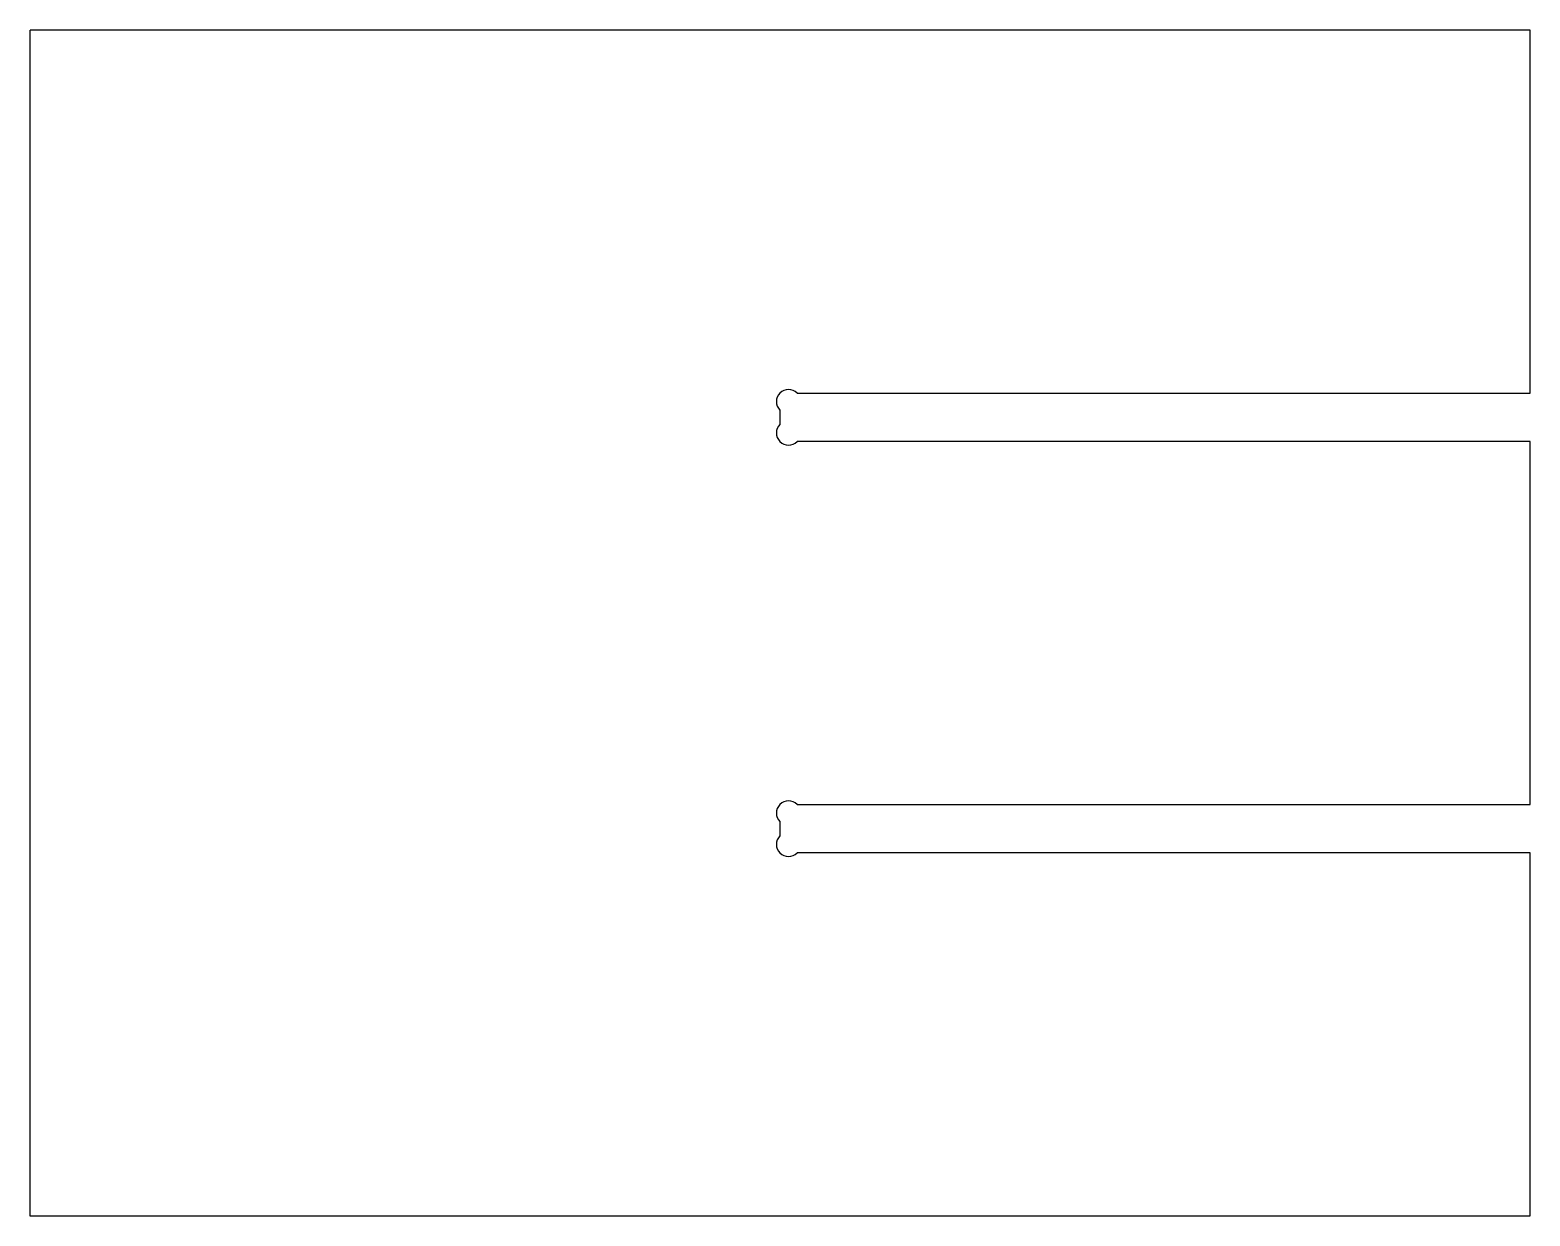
# Model space of a CAD drawing. Header units: inches. Extents: x 0.5 to 16, y 14 to 26.3.
import ezdxf

# ---------------------------------------------------------------- set-up
doc = ezdxf.new("R2010")
doc.units = ezdxf.units.IN
doc.layers.get('0').update_dxf_attribs({"linetype": 'CONTINUOUS'})

msp = doc.modelspace()

# ---------------------------------------------------------------- linework, layer by layer
for p, q in [((16, 26.25), (0.5, 26.25)), ((0.5, 26.25), (0.5, 14)), ((16, 22.5), (16, 26.25)), ((8.427, 22.5), (16, 22.5)), ((8.25, 22.177), (8.25, 22.323)), ((16, 22), (8.427, 22)), ((16, 18.25), (16, 22)), ((8.427, 18.25), (16, 18.25)), ((8.25, 17.927), (8.25, 18.073)), ((16, 17.75), (8.427, 17.75)), ((16, 14), (16, 17.75)), ((0.5, 14), (16, 14))]:
    msp.add_line(p, q)
for centre, start, end in [((8.338, 22.412), 45, 225), ((8.338, 22.088), 135, 315), ((8.338, 18.162), 45, 225), ((8.338, 17.838), 135, 315)]:
    msp.add_arc(centre, 0.125, start, end)

doc.saveas('drawing.dxf')
